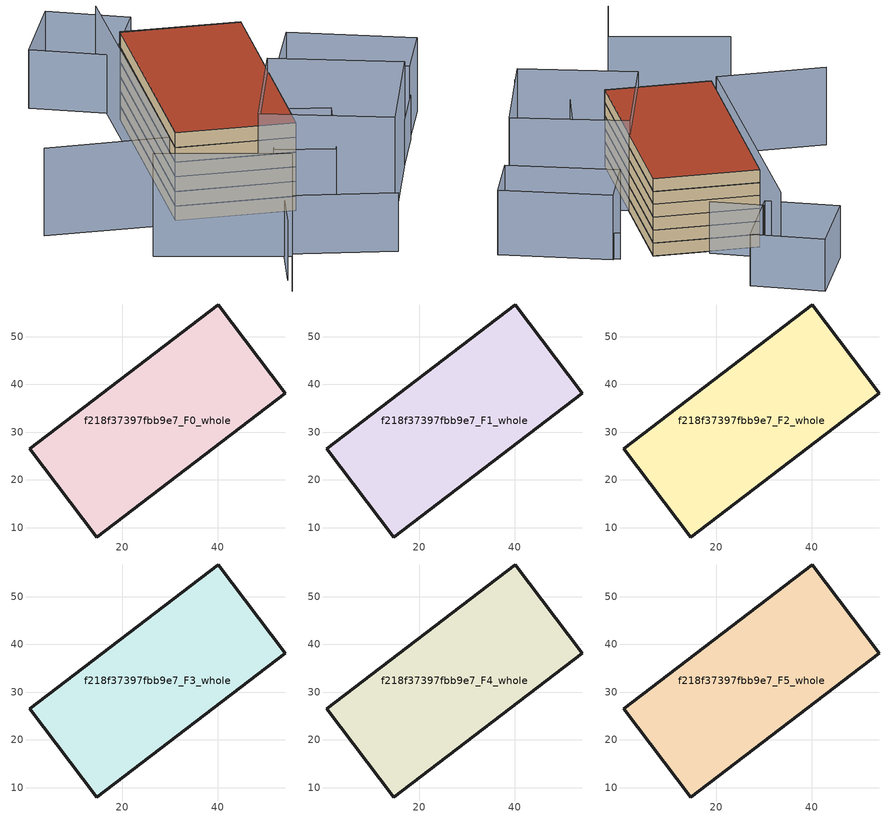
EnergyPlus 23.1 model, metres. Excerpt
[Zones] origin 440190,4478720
f218f37397fbb9e7_F0_whole
 floor ground (EU_floor_Construction): 54.14,38.09 40.04,56.6 0.59,26.57 14.68,8.06 z0
 wall outside (EU_wall_Construction): 14.68,8.06 0.59,26.57 40.04,56.6 54.14,38.09 14.68,8.06 z0:3
f218f37397fbb9e7_F1_whole
 floor to f218f37397fbb9e7_F0_whole (EU_floor_Construction): 54.13,38.09 40.04,56.6 0.59,26.57 14.68,8.06 z3
 wall outside (EU_wall_Construction): 14.68,8.06 0.59,26.57 40.04,56.6 54.14,38.09 14.68,8.06 z3:6
f218f37397fbb9e7_F2_whole
 floor to f218f37397fbb9e7_F1_whole (EU_floor_Construction): 54.13,38.09 40.04,56.6 0.59,26.57 14.68,8.06 z6
 wall outside (EU_wall_Construction): 14.68,8.06 0.59,26.57 40.04,56.6 54.14,38.09 14.68,8.06 z6:9
f218f37397fbb9e7_F3_whole
 floor to f218f37397fbb9e7_F2_whole (EU_floor_Construction): 54.13,38.09 40.04,56.6 0.59,26.57 14.68,8.06 z9
 wall outside (EU_wall_Construction): 14.68,8.06 0.59,26.57 40.04,56.6 54.14,38.09 14.68,8.06 z9:12
f218f37397fbb9e7_F4_whole
 floor to f218f37397fbb9e7_F3_whole (EU_floor_Construction): 54.13,38.09 40.04,56.6 0.59,26.57 14.68,8.06 z12
 wall outside (EU_wall_Construction): 14.68,8.06 0.59,26.57 40.04,56.6 54.14,38.09 14.68,8.06 z12:15
f218f37397fbb9e7_F5_whole
 floor to f218f37397fbb9e7_F4_whole (EU_floor_Construction): 54.13,38.09 40.04,56.6 0.59,26.57 14.68,8.06 z15
 wall outside (EU_wall_Construction): 14.68,8.06 0.59,26.57 40.04,56.6 54.14,38.09 14.68,8.06 z15:18
 roof outside (EU_roof_Construction): 40.04,56.6 54.14,38.09 14.68,8.06 0.59,26.57 z18
shading: 49.33,65.98 -1.79,26.73 / -1.79,26.73 -16.43,45.8 z0:18; -16.06,-4.68 -5.13,1.28 / -5.13,1.28 5.21,-17.7 / 47.66,48.34 44.6,59.73 / 55.72,79.48 60.07,63.74 / 60.07,63.74 42.13,58.78 / 42.13,58.78 37.77,74.52 / 37.77,74.52 55.72,79.48 z0:12; -16.47,23.17 -5.32,-0.55 / -5.32,-0.55 -20.45,-7.66 / 43.52,-0.96 18.75,-10.71 / 18.75,-10.71 9.26,13.41 / 9.26,13.41 34.02,23.16 / 34.02,23.16 43.52,-0.96 z0:21; 7.57,9.35 24.86,18.43 / 24.86,18.43 30.32,8.03 / 30.32,8.03 13.04,-1.05 / 13.04,-1.05 7.57,9.35 / 54.66,3.22 46.53,26.68 / 46.53,26.68 59.49,31.17 / 59.49,31.17 67.62,7.71 / 67.62,7.71 54.66,3.22 z0:15; 50.8,14.37 54.85,3.07 / 54.85,3.07 42.59,-1.33 / 42.59,-1.33 38.53,9.97 / 38.53,9.97 50.8,14.37 z0:9; 66.26,9.72 58.72,32.42 z0:6
[Building]
EU S2 Campaign: North Axis=0; Terrain=City; Solar Distribution=FullExterior
[Site:Location]
Madrid: Latitude=40.5; Longitude=-3.5; Time Zone=1; Elevation=609
[SizingPeriod:WeatherFileDays]
AnnualSizingPeriod: Begin Month=1; Begin Day of Month=1; End Month=12; End Day of Month=31; Day of Week for Start Day=Monday; Use Weather File Daylight Saving Period=No; Use Weather File Rain and Snow Indicators=No
[MATERIAL]
EU_InternalMass_Material: Roughness=MediumRough; Thickness=0.1; Conductivity=1; Density=1800; Specific Heat=900; Thermal Absorptance=0.9; Solar Absorptance=0.7; Visible Absorptance=0.7
[MATERIAL:NOMASS] Roughness=MediumRough; Thermal Absorptance=0.9; Solar Absorptance=0.7; Visible Absorptance=0.7
Name | Thermal Resistance
EU_wall_NoMass | 0.609216
EU_roof_NoMass | 0.513268
EU_floor_NoMass | 0.568163
[CONSTRUCTION]
EU_wall_Construction: EU_wall_NoMass
EU_roof_Construction: EU_roof_NoMass
EU_floor_Construction: EU_floor_NoMass
EU_InternalMass_Construction: EU_InternalMass_Material
[ZONE] Type=1; Multiplier=1; Ceiling Height=autocalculate; Volume=3460.03; Floor Area=autocalculate; Part of Total Floor Area=Yes
f218f37397fbb9e7_F0_whole; f218f37397fbb9e7_F1_whole; f218f37397fbb9e7_F2_whole; f218f37397fbb9e7_F3_whole; f218f37397fbb9e7_F4_whole; f218f37397fbb9e7_F5_whole
[INTERNALMASS] Construction=EU_InternalMass_Construction; Surface Area=1153.34
Name | Zone or ZoneList
f218f37397fbb9e7_F0_whole_EU_InternalMass | f218f37397fbb9e7_F0_whole
f218f37397fbb9e7_F1_whole_EU_InternalMass | f218f37397fbb9e7_F1_whole
f218f37397fbb9e7_F2_whole_EU_InternalMass | f218f37397fbb9e7_F2_whole
f218f37397fbb9e7_F3_whole_EU_InternalMass | f218f37397fbb9e7_F3_whole
f218f37397fbb9e7_F4_whole_EU_InternalMass | f218f37397fbb9e7_F4_whole
f218f37397fbb9e7_F5_whole_EU_InternalMass | f218f37397fbb9e7_F5_whole
[OTHEREQUIPMENT] Fuel Type=Electricity; Design Level Calculation Method=Watts/Area; Power per Zone Floor Area=1; Fraction Latent=0; Fraction Radiant=0; Fraction Lost=0; Carbon Dioxide Generation Rate=0; EndUse Subcategory=EU_Step8_InternalGains
Name | Zone or ZoneList or Space or SpaceList | Schedule
EU_Step8_InternalGain_f218f37397fbb9e7_F0_whole_f000 | f218f37397fbb9e7_F0_whole | EU_Step8_GainSchedule_f218f37397fbb9e7_F0_whole_f000
EU_Step8_InternalGain_f218f37397fbb9e7_F1_whole_f000 | f218f37397fbb9e7_F1_whole | EU_Step8_GainSchedule_f218f37397fbb9e7_F1_whole_f000
EU_Step8_InternalGain_f218f37397fbb9e7_F2_whole_f000 | f218f37397fbb9e7_F2_whole | EU_Step8_GainSchedule_f218f37397fbb9e7_F2_whole_f000
EU_Step8_InternalGain_f218f37397fbb9e7_F3_whole_f000 | f218f37397fbb9e7_F3_whole | EU_Step8_GainSchedule_f218f37397fbb9e7_F3_whole_f000
EU_Step8_InternalGain_f218f37397fbb9e7_F4_whole_f000 | f218f37397fbb9e7_F4_whole | EU_Step8_GainSchedule_f218f37397fbb9e7_F4_whole_f000
EU_Step8_InternalGain_f218f37397fbb9e7_F5_whole_f000 | f218f37397fbb9e7_F5_whole | EU_Step8_GainSchedule_f218f37397fbb9e7_F5_whole_f000
[ZONEVENTILATION:DESIGNFLOWRATE] Schedule=EU_AlwaysOn; Design Flow Rate Calculation Method=AirChanges/Hour; Air Changes per Hour=0.752966; Ventilation Type=Natural; Fan Pressure Rise=0; Fan Total Efficiency=1; Constant Term Coefficient=1; Temperature Term Coefficient=0; Velocity Term Coefficient=0; Velocity Squared Term Coefficient=0; Minimum Indoor Temperature=-100; Maximum Indoor Temperature=100; Delta Temperature=-100; Minimum Outdoor Temperature=-100; Maximum Outdoor Temperature=100; Maximum Wind Speed=40
Name | Zone or ZoneList or Space or SpaceList
EU_ConstantAir_f218f37397fbb9e7_F0_whole | f218f37397fbb9e7_F0_whole
EU_ConstantAir_f218f37397fbb9e7_F1_whole | f218f37397fbb9e7_F1_whole
EU_ConstantAir_f218f37397fbb9e7_F2_whole | f218f37397fbb9e7_F2_whole
EU_ConstantAir_f218f37397fbb9e7_F3_whole | f218f37397fbb9e7_F3_whole
EU_ConstantAir_f218f37397fbb9e7_F4_whole | f218f37397fbb9e7_F4_whole
EU_ConstantAir_f218f37397fbb9e7_F5_whole | f218f37397fbb9e7_F5_whole
[HVACTEMPLATE:THERMOSTAT] Constant Heating Setpoint=20; Constant Cooling Setpoint=50
EU_HeatOnly_f218f37397fbb9e7_F0_whole; EU_HeatOnly_f218f37397fbb9e7_F1_whole; EU_HeatOnly_f218f37397fbb9e7_F2_whole; EU_HeatOnly_f218f37397fbb9e7_F3_whole; EU_HeatOnly_f218f37397fbb9e7_F4_whole; EU_HeatOnly_f218f37397fbb9e7_F5_whole
[HVACTEMPLATE:ZONE:IDEALLOADSAIRSYSTEM] System Availability Schedule=EU_AlwaysOn; Maximum Heating Supply Air Temperature=50; Minimum Cooling Supply Air Temperature=13; Maximum Heating Supply Air Humidity Ratio=0.0156; Minimum Cooling Supply Air Humidity Ratio=0.0077; Heating Limit=NoLimit; Cooling Limit=NoLimit; Heating Availability Schedule=EU_AlwaysOn; Cooling Availability Schedule=EU_CoolingOff; Dehumidification Control Type=ConstantSensibleHeatRatio; Cooling Sensible Heat Ratio=0.7; Dehumidification Setpoint=60; Humidification Control Type=None; Humidification Setpoint=30; Outdoor Air Method=None; Outdoor Air Flow Rate per Person=0.00944; Outdoor Air Flow Rate per Zone Floor Area=0; Outdoor Air Flow Rate per Zone=0; Demand Controlled Ventilation Type=None; Outdoor Air Economizer Type=NoEconomizer; Heat Recovery Type=None; Sensible Heat Recovery Effectiveness=0.7; Latent Heat Recovery Effectiveness=0.65
Name | Template Thermostat
f218f37397fbb9e7_F0_whole | EU_HeatOnly_f218f37397fbb9e7_F0_whole
f218f37397fbb9e7_F1_whole | EU_HeatOnly_f218f37397fbb9e7_F1_whole
f218f37397fbb9e7_F2_whole | EU_HeatOnly_f218f37397fbb9e7_F2_whole
f218f37397fbb9e7_F3_whole | EU_HeatOnly_f218f37397fbb9e7_F3_whole
f218f37397fbb9e7_F4_whole | EU_HeatOnly_f218f37397fbb9e7_F4_whole
f218f37397fbb9e7_F5_whole | EU_HeatOnly_f218f37397fbb9e7_F5_whole
[SIZING:ZONE] Zone Cooling Design Supply Air Temperature Input Method=SupplyAirTemperature; Zone Cooling Design Supply Air Temperature=13; Zone Heating Design Supply Air Temperature Input Method=SupplyAirTemperature; Zone Heating Design Supply Air Temperature=50; Zone Cooling Design Supply Air Humidity Ratio=0.008; Zone Heating Design Supply Air Humidity Ratio=0.008; Cooling Design Air Flow Method=DesignDay; Cooling Design Air Flow Rate=0; Cooling Minimum Air Flow per Zone Floor Area=0.000762; Cooling Minimum Air Flow=0; Cooling Minimum Air Flow Fraction=0.2; Heating Design Air Flow Method=DesignDay; Heating Design Air Flow Rate=0; Heating Maximum Air Flow per Zone Floor Area=0.002032; Heating Maximum Air Flow=0.141576; Heating Maximum Air Flow Fraction=0.3; Account for Dedicated Outdoor Air System=No; Dedicated Outdoor Air System Control Strategy=NeutralSupplyAir; Dedicated Outdoor Air Low Setpoint Temperature for Design=autosize; Dedicated Outdoor Air High Setpoint Temperature for Design=autosize; Zone Load Sizing Method=Sensible Load Only No Latent Load; Zone Latent Cooling Design Supply Air Humidity Ratio Input Method=HumidityRatioDifference; Zone Cooling Design Supply Air Humidity Ratio Difference=0.005; Zone Latent Heating Design Supply Air Humidity Ratio Input Method=HumidityRatioDifference; Zone Humidification Design Supply Air Humidity Ratio Difference=0.005
f218f37397fbb9e7_F0_whole; f218f37397fbb9e7_F1_whole; f218f37397fbb9e7_F2_whole; f218f37397fbb9e7_F3_whole; f218f37397fbb9e7_F4_whole; f218f37397fbb9e7_F5_whole
[SCHEDULE:CONSTANT]
Name | Hourly Value
EU_AlwaysOn | 1
EU_CoolingOff | 0
[SCHEDULE:FILE] Column Number=1; Rows to Skip at Top=0; Number of Hours of Data=8760; Column Separator=Comma; Interpolate to Timestep=No; Minutes per Item=60; Adjust Schedule for Daylight Savings=Yes
Name | File
EU_Step8_GainSchedule_f218f37397fbb9e7_F0_whole_f000 | ../../schedules/f218f37397fbb9e7/f218f37397fbb9e7_F0_whole_f000_gain.csv
EU_Step8_GainSchedule_f218f37397fbb9e7_F1_whole_f000 | ../../schedules/f218f37397fbb9e7/f218f37397fbb9e7_F1_whole_f000_gain.csv
EU_Step8_GainSchedule_f218f37397fbb9e7_F2_whole_f000 | ../../schedules/f218f37397fbb9e7/f218f37397fbb9e7_F2_whole_f000_gain.csv
EU_Step8_GainSchedule_f218f37397fbb9e7_F3_whole_f000 | ../../schedules/f218f37397fbb9e7/f218f37397fbb9e7_F3_whole_f000_gain.csv
EU_Step8_GainSchedule_f218f37397fbb9e7_F4_whole_f000 | ../../schedules/f218f37397fbb9e7/f218f37397fbb9e7_F4_whole_f000_gain.csv
EU_Step8_GainSchedule_f218f37397fbb9e7_F5_whole_f000 | ../../schedules/f218f37397fbb9e7/f218f37397fbb9e7_F5_whole_f000_gain.csv
